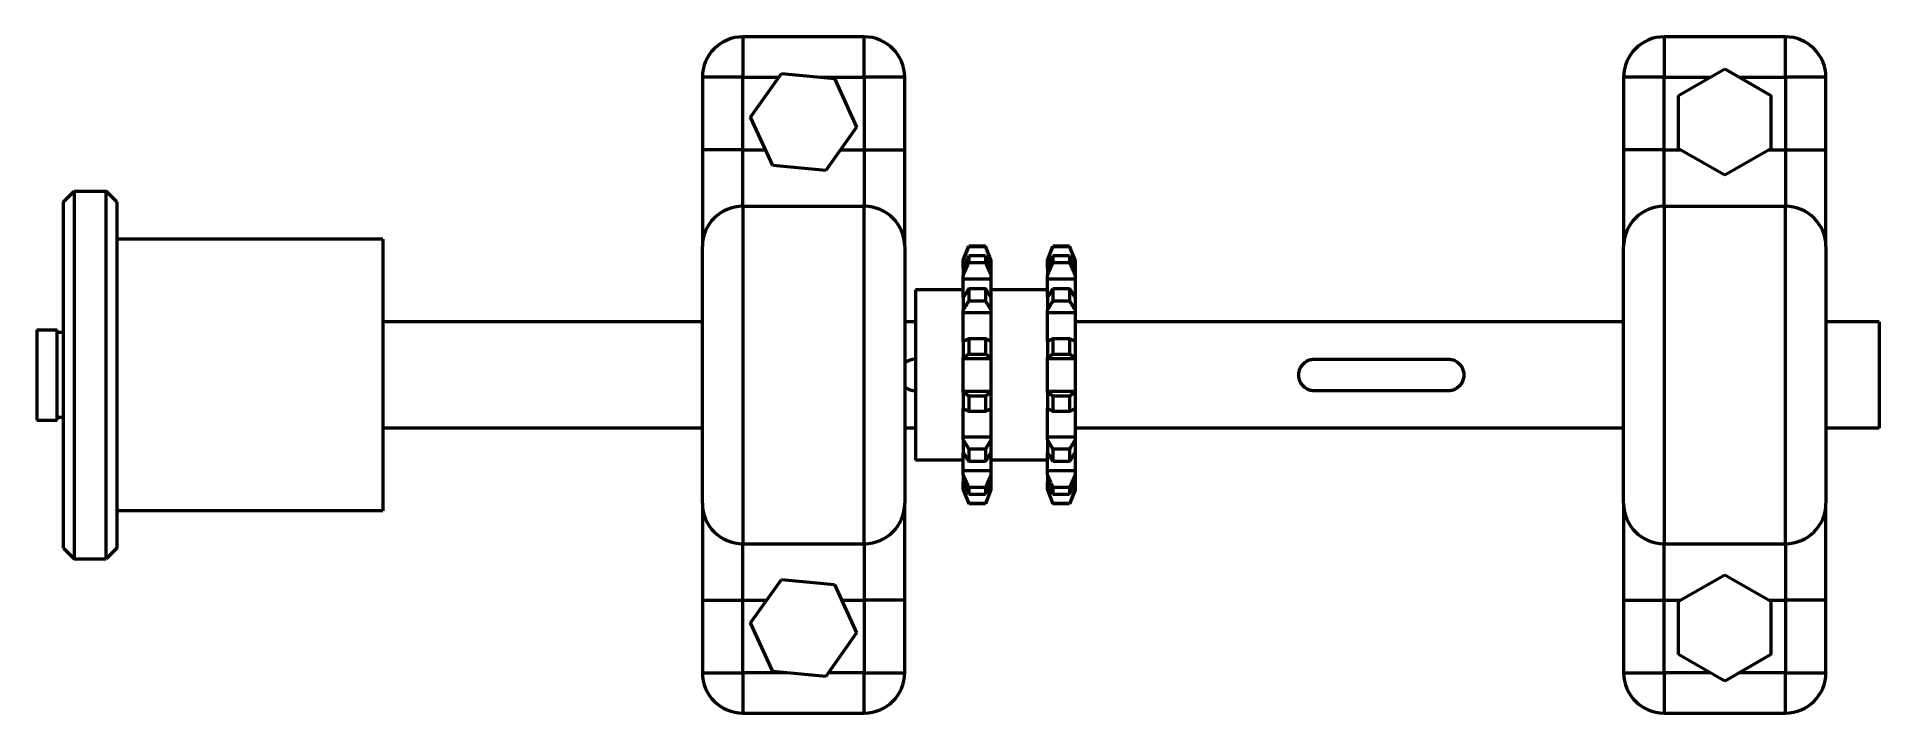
# Model space of a CAD drawing. Header units: millimetres. Extents: x 5184 to 5571, y 7292 to 7858.
# Drawn here: x 5220.4 to 5566.4, y 7731.4 to 7858.4 of the extents above.
import ezdxf

# ---------------------------------------------------------------- set-up
doc = ezdxf.new("R2010")
doc.units = ezdxf.units.MM
doc.layers.add('外形線', color=7, linetype='Continuous', lineweight=50)

msp = doc.modelspace()

# ---------------------------------------------------------------- linework, layer by layer
at = {"layer": '外形線'}
for p, q in [((5375.82, 7858.37), (5353.02, 7858.37)), ((5353.02, 7858.37), (5353.02, 7850.77)), ((5375.82, 7850.77), (5375.82, 7858.37)), ((5548.82, 7858.37), (5526.02, 7858.37)), ((5526.02, 7858.37), (5526.02, 7850.77)), ((5548.82, 7850.77), (5548.82, 7858.37)), ((5345.42, 7850.77), (5345.42, 7837.13)), ((5353.02, 7850.77), (5345.42, 7850.77)), ((5353.02, 7837.13), (5353.02, 7850.77)), ((5353.02, 7850.77), (5359.77, 7850.77)), ((5354.47, 7843.3), (5360.26, 7851.46)), ((5360.26, 7851.46), (5370.21, 7850.52)), ((5367.6, 7850.77), (5375.82, 7850.77)), ((5383.42, 7850.77), (5375.82, 7850.77)), ((5375.82, 7850.77), (5375.82, 7837.13)), ((5383.42, 7837.13), (5383.42, 7850.77)), ((5518.42, 7850.77), (5518.42, 7837.13)), ((5526.02, 7850.77), (5518.42, 7850.77)), ((5526.02, 7837.13), (5526.02, 7850.77)), ((5526.02, 7850.77), (5534.65, 7850.77)), ((5528.76, 7847.37), (5537.42, 7852.37)), ((5537.42, 7852.37), (5546.08, 7847.37)), ((5540.2, 7850.77), (5548.82, 7850.77)), ((5556.42, 7850.77), (5548.82, 7850.77)), ((5548.82, 7850.77), (5548.82, 7837.13)), ((5556.42, 7837.13), (5556.42, 7850.77)), ((5370.21, 7850.52), (5374.38, 7841.43)), ((5528.76, 7837.37), (5528.76, 7847.37)), ((5546.08, 7847.37), (5546.08, 7837.37)), ((5358.64, 7834.21), (5354.47, 7843.3)), ((5374.38, 7841.43), (5368.59, 7833.28)), ((5345.42, 7837.13), (5345.42, 7818.97)), ((5353.02, 7837.13), (5345.42, 7837.13)), ((5353.02, 7837.13), (5357.3, 7837.13)), ((5353.02, 7826.57), (5353.02, 7837.13)), ((5371.33, 7837.13), (5375.82, 7837.13)), ((5375.82, 7837.13), (5375.82, 7826.57)), ((5375.82, 7837.13), (5383.42, 7837.13)), ((5383.42, 7818.97), (5383.42, 7837.13)), ((5518.42, 7837.13), (5518.42, 7818.97)), ((5526.02, 7837.13), (5518.42, 7837.13)), ((5526.02, 7837.13), (5529.17, 7837.13)), ((5526.02, 7826.57), (5526.02, 7837.13)), ((5537.42, 7832.37), (5528.76, 7837.37)), ((5546.08, 7837.37), (5537.42, 7832.37)), ((5545.68, 7837.13), (5548.82, 7837.13)), ((5548.82, 7837.13), (5548.82, 7826.57)), ((5548.82, 7837.13), (5556.42, 7837.13)), ((5556.42, 7818.97), (5556.42, 7837.13)), ((5368.59, 7833.28), (5358.64, 7834.21)), ((5225.42, 7827.37), (5227.42, 7829.37)), ((5225.42, 7778.92), (5225.42, 7827.37)), ((5227.42, 7829.37), (5227.42, 7777.94)), ((5227.42, 7829.37), (5233.42, 7829.37)), ((5233.42, 7777.94), (5233.42, 7829.37)), ((5235.42, 7827.37), (5233.42, 7829.37)), ((5235.42, 7827.37), (5235.42, 7778.92)), ((5353.02, 7826.57), (5375.82, 7826.57)), ((5353.02, 7826.57), (5353.02, 7763.17)), ((5375.82, 7763.17), (5375.82, 7826.57)), ((5526.02, 7826.57), (5548.82, 7826.57)), ((5526.02, 7826.57), (5526.02, 7763.17)), ((5548.82, 7763.17), (5548.82, 7826.57)), ((5285.42, 7820.37), (5235.42, 7820.37)), ((5285.42, 7820.37), (5285.42, 7782.35)), ((5345.42, 7770.77), (5345.42, 7818.97)), ((5383.42, 7818.97), (5383.42, 7770.77)), ((5394.42, 7816.45), (5395.46, 7819.05)), ((5394.42, 7816.45), (5394.42, 7816.39)), ((5394.42, 7815.61), (5394.42, 7816.39)), ((5395.46, 7819.05), (5395.46, 7819)), ((5398.58, 7819.05), (5395.46, 7819.05)), ((5395.46, 7819), (5398.58, 7819)), ((5395.46, 7817.25), (5395.46, 7815.98)), ((5398.58, 7817.25), (5395.46, 7817.25)), ((5398.58, 7819.05), (5398.58, 7819)), ((5399.62, 7816.45), (5398.58, 7819.05)), ((5398.58, 7817.25), (5398.58, 7815.98)), ((5399.62, 7816.45), (5399.62, 7816.39)), ((5399.62, 7816.39), (5399.62, 7815.61)), ((5410.22, 7816.45), (5411.26, 7819.05)), ((5410.22, 7816.45), (5410.22, 7816.39)), ((5410.22, 7815.61), (5410.22, 7816.39)), ((5411.26, 7819.05), (5411.26, 7819)), ((5414.38, 7819.05), (5411.26, 7819.05)), ((5411.26, 7819), (5414.38, 7819)), ((5411.26, 7817.25), (5411.26, 7815.98)), ((5414.38, 7817.25), (5411.26, 7817.25)), ((5414.38, 7819.05), (5414.38, 7819)), ((5415.42, 7816.45), (5414.38, 7819.05)), ((5414.38, 7817.25), (5414.38, 7815.98)), ((5415.42, 7816.45), (5415.42, 7816.39)), ((5415.42, 7816.39), (5415.42, 7815.61)), ((5518.42, 7770.77), (5518.42, 7818.97)), ((5556.42, 7818.97), (5556.42, 7770.77)), ((5394.42, 7814.94), (5394.42, 7815.61)), ((5394.73, 7815.61), (5394.42, 7815.61)), ((5394.42, 7814.94), (5394.42, 7813.58)), ((5394.42, 7812.87), (5394.42, 7813.58)), ((5394.42, 7809.51), (5394.42, 7812.87)), ((5399.62, 7812.87), (5394.42, 7812.87)), ((5395.46, 7815.98), (5398.58, 7815.98)), ((5399.62, 7815.61), (5399.32, 7815.61)), ((5399.62, 7815.61), (5399.62, 7814.94)), ((5399.62, 7814.94), (5399.62, 7813.58)), ((5399.62, 7813.58), (5399.62, 7812.87)), ((5399.62, 7812.87), (5399.62, 7809.51)), ((5410.53, 7815.61), (5410.22, 7815.61)), ((5410.22, 7814.94), (5410.22, 7815.61)), ((5410.22, 7814.94), (5410.22, 7813.58)), ((5410.22, 7812.87), (5410.22, 7813.58)), ((5415.42, 7812.87), (5410.22, 7812.87)), ((5410.22, 7809.51), (5410.22, 7812.87)), ((5411.26, 7815.98), (5414.38, 7815.98)), ((5415.42, 7815.61), (5415.12, 7815.61)), ((5415.42, 7815.61), (5415.42, 7814.94)), ((5415.42, 7814.94), (5415.42, 7813.58)), ((5415.42, 7813.58), (5415.42, 7812.87)), ((5415.42, 7812.87), (5415.42, 7809.51)), ((5385.42, 7810.87), (5385.42, 7778.87)), ((5394.42, 7810.87), (5385.42, 7810.87)), ((5394.42, 7809.51), (5394.42, 7807.07)), ((5395.46, 7811.06), (5395.46, 7808.77)), ((5398.58, 7811.06), (5395.46, 7811.06)), ((5398.58, 7811.06), (5398.58, 7808.77)), ((5410.22, 7810.87), (5399.62, 7810.87)), ((5399.62, 7809.51), (5399.62, 7807.07)), ((5410.22, 7809.51), (5410.22, 7807.07)), ((5411.26, 7811.06), (5411.26, 7808.77)), ((5414.38, 7811.06), (5411.26, 7811.06)), ((5414.38, 7811.06), (5414.38, 7808.77)), ((5415.42, 7809.51), (5415.42, 7807.07)), ((5394.42, 7806.56), (5394.42, 7807.07)), ((5394.42, 7801.18), (5394.42, 7806.56)), ((5399.62, 7806.56), (5394.42, 7806.56)), ((5395.46, 7808.77), (5398.58, 7808.77)), ((5399.62, 7807.07), (5399.62, 7806.56)), ((5399.62, 7806.56), (5399.62, 7801.18)), ((5410.22, 7806.56), (5410.22, 7807.07)), ((5415.42, 7806.56), (5410.22, 7806.56)), ((5410.22, 7801.18), (5410.22, 7806.56)), ((5411.26, 7808.77), (5414.38, 7808.77)), ((5415.42, 7807.07), (5415.42, 7806.56)), ((5415.42, 7806.56), (5415.42, 7801.18)), ((5220.42, 7803.37), (5220.42, 7786.37)), ((5220.42, 7803.37), (5224.22, 7803.37)), ((5224.22, 7786.37), (5224.22, 7803.37)), ((5225.42, 7802.87), (5224.22, 7802.87)), ((5345.42, 7804.87), (5285.42, 7804.87)), ((5385.42, 7804.87), (5383.42, 7804.87)), ((5518.42, 7804.87), (5415.42, 7804.87)), ((5566.42, 7804.87), (5556.42, 7804.87)), ((5566.42, 7804.87), (5566.42, 7784.87)), ((5394.42, 7801.18), (5394.42, 7798.14)), ((5395.46, 7801.66), (5395.46, 7798.81)), ((5398.58, 7801.66), (5395.46, 7801.66)), ((5398.58, 7801.66), (5398.58, 7798.81)), ((5399.62, 7801.18), (5399.62, 7798.14)), ((5410.22, 7801.18), (5410.22, 7798.14)), ((5411.26, 7801.66), (5411.26, 7798.81)), ((5414.38, 7801.66), (5411.26, 7801.66)), ((5414.38, 7801.66), (5414.38, 7798.81)), ((5415.42, 7801.18), (5415.42, 7798.14)), ((5394.42, 7797.93), (5394.42, 7798.14)), ((5394.42, 7791.8), (5394.42, 7797.93)), ((5399.62, 7797.93), (5394.42, 7797.93)), ((5395.46, 7798.81), (5398.58, 7798.81)), ((5399.62, 7798.14), (5399.62, 7797.93)), ((5399.62, 7797.93), (5399.62, 7791.8)), ((5410.22, 7797.93), (5410.22, 7798.14)), ((5415.42, 7797.93), (5410.22, 7797.93)), ((5410.22, 7791.8), (5410.22, 7797.93)), ((5411.26, 7798.81), (5414.38, 7798.81)), ((5415.42, 7798.14), (5415.42, 7797.93)), ((5415.42, 7797.93), (5415.42, 7791.8)), ((5460.42, 7797.87), (5485.42, 7797.87)), ((5394.42, 7791.6), (5394.42, 7791.8)), ((5399.62, 7791.8), (5394.42, 7791.8)), ((5394.42, 7791.6), (5394.42, 7788.56)), ((5394.42, 7783.18), (5394.42, 7788.56)), ((5395.46, 7790.92), (5395.46, 7788.07)), ((5398.58, 7790.92), (5395.46, 7790.92)), ((5398.58, 7790.92), (5398.58, 7788.07)), ((5399.62, 7791.8), (5399.62, 7791.6)), ((5399.62, 7791.6), (5399.62, 7788.56)), ((5399.62, 7788.56), (5399.62, 7783.18)), ((5410.22, 7791.6), (5410.22, 7791.8)), ((5415.42, 7791.8), (5410.22, 7791.8)), ((5410.22, 7791.6), (5410.22, 7788.56)), ((5410.22, 7783.18), (5410.22, 7788.56)), ((5411.26, 7790.92), (5411.26, 7788.07)), ((5414.38, 7790.92), (5411.26, 7790.92)), ((5414.38, 7790.92), (5414.38, 7788.07)), ((5415.42, 7791.8), (5415.42, 7791.6)), ((5415.42, 7791.6), (5415.42, 7788.56)), ((5415.42, 7788.56), (5415.42, 7783.18)), ((5485.42, 7791.87), (5460.42, 7791.87)), ((5220.42, 7786.37), (5224.22, 7786.37)), ((5225.42, 7786.87), (5224.22, 7786.87)), ((5395.46, 7788.07), (5398.58, 7788.07)), ((5411.26, 7788.07), (5414.38, 7788.07)), ((5345.42, 7784.87), (5285.42, 7784.87)), ((5285.42, 7782.35), (5285.42, 7769.37)), ((5385.42, 7784.87), (5383.42, 7784.87)), ((5394.42, 7782.67), (5394.42, 7783.18)), ((5399.62, 7783.18), (5394.42, 7783.18)), ((5394.42, 7782.67), (5394.42, 7780.23)), ((5399.62, 7783.18), (5399.62, 7782.67)), ((5399.62, 7782.67), (5399.62, 7780.23)), ((5410.22, 7782.67), (5410.22, 7783.18)), ((5415.42, 7783.18), (5410.22, 7783.18)), ((5410.22, 7782.67), (5410.22, 7780.23)), ((5518.42, 7784.87), (5415.42, 7784.87)), ((5415.42, 7783.18), (5415.42, 7782.67)), ((5415.42, 7782.67), (5415.42, 7780.23)), ((5566.42, 7784.87), (5556.42, 7784.87)), ((5225.42, 7762.37), (5225.42, 7778.92)), ((5235.42, 7778.92), (5235.42, 7762.37)), ((5394.42, 7778.87), (5385.42, 7778.87)), ((5394.42, 7776.87), (5394.42, 7780.23)), ((5395.46, 7780.96), (5395.46, 7778.68)), ((5398.58, 7780.96), (5395.46, 7780.96)), ((5395.46, 7778.68), (5398.58, 7778.68)), ((5398.58, 7780.96), (5398.58, 7778.68)), ((5399.62, 7780.23), (5399.62, 7776.87)), ((5410.22, 7778.87), (5399.62, 7778.87)), ((5410.22, 7776.87), (5410.22, 7780.23)), ((5411.26, 7780.96), (5411.26, 7778.68)), ((5414.38, 7780.96), (5411.26, 7780.96)), ((5411.26, 7778.68), (5414.38, 7778.68)), ((5414.38, 7780.96), (5414.38, 7778.68)), ((5415.42, 7780.23), (5415.42, 7776.87)), ((5227.42, 7777.94), (5227.42, 7760.37)), ((5233.42, 7760.37), (5233.42, 7777.94)), ((5394.42, 7776.15), (5394.42, 7776.87)), ((5399.62, 7776.87), (5394.42, 7776.87)), ((5394.42, 7776.15), (5394.42, 7774.8)), ((5394.42, 7774.12), (5394.42, 7774.8)), ((5399.62, 7776.87), (5399.62, 7776.15)), ((5399.62, 7776.15), (5399.62, 7774.8)), ((5399.62, 7774.8), (5399.62, 7774.12)), ((5410.22, 7776.15), (5410.22, 7776.87)), ((5415.42, 7776.87), (5410.22, 7776.87)), ((5410.22, 7776.15), (5410.22, 7774.8)), ((5410.22, 7774.12), (5410.22, 7774.8)), ((5415.42, 7776.87), (5415.42, 7776.15)), ((5415.42, 7776.15), (5415.42, 7774.8)), ((5415.42, 7774.8), (5415.42, 7774.12)), ((5394.42, 7773.34), (5394.42, 7774.12)), ((5394.73, 7774.12), (5394.42, 7774.12)), ((5394.42, 7773.34), (5394.42, 7773.29)), ((5394.42, 7773.29), (5395.46, 7770.69)), ((5395.46, 7773.76), (5395.46, 7772.49)), ((5398.58, 7773.76), (5395.46, 7773.76)), ((5395.46, 7772.49), (5398.58, 7772.49)), ((5398.58, 7773.76), (5398.58, 7772.49)), ((5399.62, 7773.29), (5398.58, 7770.69)), ((5399.62, 7774.12), (5399.32, 7774.12)), ((5399.62, 7774.12), (5399.62, 7773.34)), ((5399.62, 7773.34), (5399.62, 7773.29)), ((5410.22, 7773.34), (5410.22, 7774.12)), ((5410.53, 7774.12), (5410.22, 7774.12)), ((5410.22, 7773.34), (5410.22, 7773.29)), ((5410.22, 7773.29), (5411.26, 7770.69)), ((5411.26, 7773.76), (5411.26, 7772.49)), ((5414.38, 7773.76), (5411.26, 7773.76)), ((5411.26, 7772.49), (5414.38, 7772.49)), ((5414.38, 7773.76), (5414.38, 7772.49)), ((5415.42, 7773.29), (5414.38, 7770.69)), ((5415.42, 7774.12), (5415.12, 7774.12)), ((5415.42, 7774.12), (5415.42, 7773.34)), ((5415.42, 7773.34), (5415.42, 7773.29)), ((5285.42, 7769.37), (5235.42, 7769.37)), ((5345.42, 7770.77), (5345.42, 7752.6)), ((5383.42, 7752.6), (5383.42, 7770.77)), ((5395.46, 7770.73), (5395.46, 7770.69)), ((5398.58, 7770.73), (5395.46, 7770.73)), ((5398.58, 7770.69), (5395.46, 7770.69)), ((5398.58, 7770.73), (5398.58, 7770.69)), ((5411.26, 7770.73), (5411.26, 7770.69)), ((5414.38, 7770.73), (5411.26, 7770.73)), ((5414.38, 7770.69), (5411.26, 7770.69)), ((5414.38, 7770.73), (5414.38, 7770.69)), ((5518.42, 7770.77), (5518.42, 7752.6)), ((5556.42, 7752.6), (5556.42, 7770.77)), ((5225.42, 7762.37), (5227.42, 7760.37)), ((5235.42, 7762.37), (5233.42, 7760.37)), ((5353.02, 7763.17), (5375.82, 7763.17)), ((5353.02, 7752.6), (5353.02, 7763.17)), ((5375.82, 7763.17), (5375.82, 7752.6)), ((5526.02, 7763.17), (5548.82, 7763.17)), ((5526.02, 7752.6), (5526.02, 7763.17)), ((5548.82, 7763.17), (5548.82, 7752.6)), ((5227.42, 7760.37), (5233.42, 7760.37)), ((5528.76, 7752.37), (5537.42, 7757.37)), ((5537.42, 7757.37), (5546.08, 7752.37)), ((5354.47, 7748.3), (5360.26, 7756.46)), ((5360.26, 7756.46), (5370.21, 7755.52)), ((5370.21, 7755.52), (5374.38, 7746.43)), ((5345.42, 7752.6), (5345.42, 7738.97)), ((5345.42, 7752.6), (5353.02, 7752.6)), ((5353.02, 7752.6), (5357.52, 7752.6)), ((5353.02, 7738.97), (5353.02, 7752.6)), ((5371.55, 7752.6), (5375.82, 7752.6)), ((5375.82, 7752.6), (5375.82, 7738.97)), ((5383.42, 7752.6), (5375.82, 7752.6)), ((5383.42, 7738.97), (5383.42, 7752.6)), ((5518.42, 7752.6), (5518.42, 7738.97)), ((5518.42, 7752.6), (5526.02, 7752.6)), ((5526.02, 7752.6), (5529.17, 7752.6)), ((5526.02, 7738.97), (5526.02, 7752.6)), ((5528.76, 7742.37), (5528.76, 7752.37)), ((5545.68, 7752.6), (5548.82, 7752.6)), ((5546.08, 7752.37), (5546.08, 7742.37)), ((5548.82, 7752.6), (5548.82, 7738.97)), ((5556.42, 7752.6), (5548.82, 7752.6)), ((5556.42, 7738.97), (5556.42, 7752.6)), ((5358.64, 7739.21), (5354.47, 7748.3)), ((5374.38, 7746.43), (5368.59, 7738.28)), ((5537.42, 7737.37), (5528.76, 7742.37)), ((5546.08, 7742.37), (5537.42, 7737.37)), ((5345.42, 7738.97), (5353.02, 7738.97)), ((5361.25, 7738.97), (5353.02, 7738.97)), ((5353.02, 7738.97), (5353.02, 7731.37)), ((5368.59, 7738.28), (5358.64, 7739.21)), ((5375.82, 7738.97), (5369.08, 7738.97)), ((5375.82, 7731.37), (5375.82, 7738.97)), ((5375.82, 7738.97), (5383.42, 7738.97)), ((5518.42, 7738.97), (5526.02, 7738.97)), ((5534.65, 7738.97), (5526.02, 7738.97)), ((5526.02, 7738.97), (5526.02, 7731.37)), ((5548.82, 7738.97), (5540.2, 7738.97)), ((5548.82, 7731.37), (5548.82, 7738.97)), ((5548.82, 7738.97), (5556.42, 7738.97)), ((5353.02, 7731.37), (5375.82, 7731.37)), ((5526.02, 7731.37), (5548.82, 7731.37))]:
    msp.add_line(p, q, dxfattribs=at).dxf.unprotected_set("ltscale", 0)
for points in [[(5394.42, 7816.39), (5394.47, 7816.49), (5394.51, 7816.6), (5394.55, 7816.7), (5394.59, 7816.81), (5394.63, 7816.91), (5394.67, 7817.02), (5394.72, 7817.12), (5394.76, 7817.23), (5394.8, 7817.34), (5394.84, 7817.44), (5394.89, 7817.55), (5394.93, 7817.66), (5394.97, 7817.77), (5395.02, 7817.88), (5395.06, 7817.99), (5395.1, 7818.1), (5395.15, 7818.21), (5395.19, 7818.32), (5395.24, 7818.43), (5395.28, 7818.55), (5395.33, 7818.66), (5395.37, 7818.77), (5395.42, 7818.89), (5395.46, 7819)], [(5395.46, 7817.25), (5395.42, 7817.15), (5395.37, 7817.05), (5395.33, 7816.94), (5395.28, 7816.84), (5395.24, 7816.74), (5395.19, 7816.65), (5395.15, 7816.55), (5395.1, 7816.45), (5395.06, 7816.35), (5395.02, 7816.25), (5394.97, 7816.16), (5394.93, 7816.06), (5394.89, 7815.96), (5394.84, 7815.87), (5394.8, 7815.77), (5394.76, 7815.68), (5394.72, 7815.58), (5394.67, 7815.49), (5394.63, 7815.4), (5394.59, 7815.3), (5394.55, 7815.21), (5394.51, 7815.12), (5394.47, 7815.03), (5394.42, 7814.94)], [(5398.58, 7819), (5398.63, 7818.89), (5398.68, 7818.77), (5398.72, 7818.66), (5398.77, 7818.55), (5398.81, 7818.43), (5398.86, 7818.32), (5398.9, 7818.21), (5398.94, 7818.1), (5398.99, 7817.99), (5399.03, 7817.88), (5399.08, 7817.77), (5399.12, 7817.66), (5399.16, 7817.55), (5399.21, 7817.44), (5399.25, 7817.34), (5399.29, 7817.23), (5399.33, 7817.12), (5399.38, 7817.02), (5399.42, 7816.91), (5399.46, 7816.81), (5399.5, 7816.7), (5399.54, 7816.6), (5399.58, 7816.49), (5399.62, 7816.39)], [(5399.62, 7814.94), (5399.58, 7815.03), (5399.54, 7815.12), (5399.5, 7815.21), (5399.46, 7815.3), (5399.42, 7815.4), (5399.38, 7815.49), (5399.33, 7815.58), (5399.29, 7815.68), (5399.25, 7815.77), (5399.21, 7815.87), (5399.16, 7815.96), (5399.12, 7816.06), (5399.08, 7816.16), (5399.03, 7816.25), (5398.99, 7816.35), (5398.94, 7816.45), (5398.9, 7816.55), (5398.86, 7816.65), (5398.81, 7816.74), (5398.77, 7816.84), (5398.72, 7816.94), (5398.68, 7817.05), (5398.63, 7817.15), (5398.58, 7817.25)], [(5410.22, 7816.39), (5410.27, 7816.49), (5410.31, 7816.6), (5410.35, 7816.7), (5410.39, 7816.81), (5410.43, 7816.91), (5410.47, 7817.02), (5410.52, 7817.12), (5410.56, 7817.23), (5410.6, 7817.34), (5410.64, 7817.44), (5410.69, 7817.55), (5410.73, 7817.66), (5410.77, 7817.77), (5410.82, 7817.88), (5410.86, 7817.99), (5410.9, 7818.1), (5410.95, 7818.21), (5410.99, 7818.32), (5411.04, 7818.43), (5411.08, 7818.55), (5411.13, 7818.66), (5411.17, 7818.77), (5411.22, 7818.89), (5411.26, 7819)], [(5411.26, 7817.25), (5411.22, 7817.15), (5411.17, 7817.05), (5411.13, 7816.94), (5411.08, 7816.84), (5411.04, 7816.74), (5410.99, 7816.65), (5410.95, 7816.55), (5410.9, 7816.45), (5410.86, 7816.35), (5410.82, 7816.25), (5410.77, 7816.16), (5410.73, 7816.06), (5410.69, 7815.96), (5410.64, 7815.87), (5410.6, 7815.77), (5410.56, 7815.68), (5410.52, 7815.58), (5410.47, 7815.49), (5410.43, 7815.4), (5410.39, 7815.3), (5410.35, 7815.21), (5410.31, 7815.12), (5410.27, 7815.03), (5410.22, 7814.94)], [(5414.38, 7819), (5414.43, 7818.89), (5414.48, 7818.77), (5414.52, 7818.66), (5414.57, 7818.55), (5414.61, 7818.43), (5414.66, 7818.32), (5414.7, 7818.21), (5414.74, 7818.1), (5414.79, 7817.99), (5414.83, 7817.88), (5414.88, 7817.77), (5414.92, 7817.66), (5414.96, 7817.55), (5415.01, 7817.44), (5415.05, 7817.34), (5415.09, 7817.23), (5415.13, 7817.12), (5415.18, 7817.02), (5415.22, 7816.91), (5415.26, 7816.81), (5415.3, 7816.7), (5415.34, 7816.6), (5415.38, 7816.49), (5415.42, 7816.39)], [(5415.42, 7814.94), (5415.38, 7815.03), (5415.34, 7815.12), (5415.3, 7815.21), (5415.26, 7815.3), (5415.22, 7815.4), (5415.18, 7815.49), (5415.13, 7815.58), (5415.09, 7815.68), (5415.05, 7815.77), (5415.01, 7815.87), (5414.96, 7815.96), (5414.92, 7816.06), (5414.88, 7816.16), (5414.83, 7816.25), (5414.79, 7816.35), (5414.74, 7816.45), (5414.7, 7816.55), (5414.66, 7816.65), (5414.61, 7816.74), (5414.57, 7816.84), (5414.52, 7816.94), (5414.48, 7817.05), (5414.43, 7817.15), (5414.38, 7817.25)], [(5394.42, 7813.58), (5394.47, 7813.68), (5394.51, 7813.77), (5394.55, 7813.87), (5394.59, 7813.96), (5394.63, 7814.06), (5394.67, 7814.16), (5394.72, 7814.25), (5394.76, 7814.35), (5394.8, 7814.45), (5394.84, 7814.55), (5394.89, 7814.65), (5394.93, 7814.75), (5394.97, 7814.85), (5395.02, 7814.95), (5395.06, 7815.05), (5395.1, 7815.15), (5395.15, 7815.25), (5395.19, 7815.35), (5395.24, 7815.46), (5395.28, 7815.56), (5395.33, 7815.66), (5395.37, 7815.77), (5395.42, 7815.87), (5395.46, 7815.98)], [(5398.58, 7815.98), (5398.63, 7815.87), (5398.68, 7815.77), (5398.72, 7815.66), (5398.77, 7815.56), (5398.81, 7815.46), (5398.86, 7815.35), (5398.9, 7815.25), (5398.94, 7815.15), (5398.99, 7815.05), (5399.03, 7814.95), (5399.08, 7814.85), (5399.12, 7814.75), (5399.16, 7814.65), (5399.21, 7814.55), (5399.25, 7814.45), (5399.29, 7814.35), (5399.33, 7814.25), (5399.38, 7814.16), (5399.42, 7814.06), (5399.46, 7813.96), (5399.5, 7813.87), (5399.54, 7813.77), (5399.58, 7813.68), (5399.62, 7813.58)], [(5410.22, 7813.58), (5410.27, 7813.68), (5410.31, 7813.77), (5410.35, 7813.87), (5410.39, 7813.96), (5410.43, 7814.06), (5410.47, 7814.16), (5410.52, 7814.25), (5410.56, 7814.35), (5410.6, 7814.45), (5410.64, 7814.55), (5410.69, 7814.65), (5410.73, 7814.75), (5410.77, 7814.85), (5410.82, 7814.95), (5410.86, 7815.05), (5410.9, 7815.15), (5410.95, 7815.25), (5410.99, 7815.35), (5411.04, 7815.46), (5411.08, 7815.56), (5411.13, 7815.66), (5411.17, 7815.77), (5411.22, 7815.87), (5411.26, 7815.98)], [(5414.38, 7815.98), (5414.43, 7815.87), (5414.48, 7815.77), (5414.52, 7815.66), (5414.57, 7815.56), (5414.61, 7815.46), (5414.66, 7815.35), (5414.7, 7815.25), (5414.74, 7815.15), (5414.79, 7815.05), (5414.83, 7814.95), (5414.88, 7814.85), (5414.92, 7814.75), (5414.96, 7814.65), (5415.01, 7814.55), (5415.05, 7814.45), (5415.09, 7814.35), (5415.13, 7814.25), (5415.18, 7814.16), (5415.22, 7814.06), (5415.26, 7813.96), (5415.3, 7813.87), (5415.34, 7813.77), (5415.38, 7813.68), (5415.42, 7813.58)], [(5395.46, 7811.06), (5395.42, 7810.99), (5395.37, 7810.92), (5395.33, 7810.86), (5395.28, 7810.79), (5395.24, 7810.72), (5395.19, 7810.65), (5395.15, 7810.59), (5395.1, 7810.52), (5395.06, 7810.46), (5395.02, 7810.39), (5394.97, 7810.33), (5394.93, 7810.26), (5394.89, 7810.2), (5394.84, 7810.13), (5394.8, 7810.07), (5394.76, 7810.01), (5394.72, 7809.94), (5394.67, 7809.88), (5394.63, 7809.82), (5394.59, 7809.75), (5394.55, 7809.69), (5394.51, 7809.63), (5394.47, 7809.57), (5394.42, 7809.51)], [(5399.62, 7809.51), (5399.58, 7809.57), (5399.54, 7809.63), (5399.5, 7809.69), (5399.46, 7809.75), (5399.42, 7809.82), (5399.38, 7809.88), (5399.33, 7809.94), (5399.29, 7810.01), (5399.25, 7810.07), (5399.21, 7810.13), (5399.16, 7810.2), (5399.12, 7810.26), (5399.08, 7810.33), (5399.03, 7810.39), (5398.99, 7810.46), (5398.94, 7810.52), (5398.9, 7810.59), (5398.86, 7810.65), (5398.81, 7810.72), (5398.77, 7810.79), (5398.72, 7810.86), (5398.68, 7810.92), (5398.63, 7810.99), (5398.58, 7811.06)], [(5411.26, 7811.06), (5411.22, 7810.99), (5411.17, 7810.92), (5411.13, 7810.86), (5411.08, 7810.79), (5411.04, 7810.72), (5410.99, 7810.65), (5410.95, 7810.59), (5410.9, 7810.52), (5410.86, 7810.46), (5410.82, 7810.39), (5410.77, 7810.33), (5410.73, 7810.26), (5410.69, 7810.2), (5410.64, 7810.13), (5410.6, 7810.07), (5410.56, 7810.01), (5410.52, 7809.94), (5410.47, 7809.88), (5410.43, 7809.82), (5410.39, 7809.75), (5410.35, 7809.69), (5410.31, 7809.63), (5410.27, 7809.57), (5410.22, 7809.51)], [(5415.42, 7809.51), (5415.38, 7809.57), (5415.34, 7809.63), (5415.3, 7809.69), (5415.26, 7809.75), (5415.22, 7809.82), (5415.18, 7809.88), (5415.13, 7809.94), (5415.09, 7810.01), (5415.05, 7810.07), (5415.01, 7810.13), (5414.96, 7810.2), (5414.92, 7810.26), (5414.88, 7810.33), (5414.83, 7810.39), (5414.79, 7810.46), (5414.74, 7810.52), (5414.7, 7810.59), (5414.66, 7810.65), (5414.61, 7810.72), (5414.57, 7810.79), (5414.52, 7810.86), (5414.48, 7810.92), (5414.43, 7810.99), (5414.38, 7811.06)], [(5394.42, 7807.07), (5394.47, 7807.14), (5394.51, 7807.2), (5394.55, 7807.27), (5394.59, 7807.34), (5394.63, 7807.41), (5394.67, 7807.48), (5394.72, 7807.55), (5394.76, 7807.62), (5394.8, 7807.68), (5394.84, 7807.76), (5394.89, 7807.83), (5394.93, 7807.9), (5394.97, 7807.97), (5395.02, 7808.04), (5395.06, 7808.11), (5395.1, 7808.18), (5395.15, 7808.26), (5395.19, 7808.33), (5395.24, 7808.4), (5395.28, 7808.48), (5395.33, 7808.55), (5395.37, 7808.62), (5395.42, 7808.7), (5395.46, 7808.77)], [(5398.58, 7808.77), (5398.63, 7808.7), (5398.68, 7808.62), (5398.72, 7808.55), (5398.77, 7808.48), (5398.81, 7808.4), (5398.86, 7808.33), (5398.9, 7808.26), (5398.94, 7808.18), (5398.99, 7808.11), (5399.03, 7808.04), (5399.08, 7807.97), (5399.12, 7807.9), (5399.16, 7807.83), (5399.21, 7807.76), (5399.25, 7807.68), (5399.29, 7807.62), (5399.33, 7807.55), (5399.38, 7807.48), (5399.42, 7807.41), (5399.46, 7807.34), (5399.5, 7807.27), (5399.54, 7807.2), (5399.58, 7807.14), (5399.62, 7807.07)], [(5410.22, 7807.07), (5410.27, 7807.14), (5410.31, 7807.2), (5410.35, 7807.27), (5410.39, 7807.34), (5410.43, 7807.41), (5410.47, 7807.48), (5410.52, 7807.55), (5410.56, 7807.62), (5410.6, 7807.68), (5410.64, 7807.76), (5410.69, 7807.83), (5410.73, 7807.9), (5410.77, 7807.97), (5410.82, 7808.04), (5410.86, 7808.11), (5410.9, 7808.18), (5410.95, 7808.26), (5410.99, 7808.33), (5411.04, 7808.4), (5411.08, 7808.48), (5411.13, 7808.55), (5411.17, 7808.62), (5411.22, 7808.7), (5411.26, 7808.77)], [(5414.38, 7808.77), (5414.43, 7808.7), (5414.48, 7808.62), (5414.52, 7808.55), (5414.57, 7808.48), (5414.61, 7808.4), (5414.66, 7808.33), (5414.7, 7808.26), (5414.74, 7808.18), (5414.79, 7808.11), (5414.83, 7808.04), (5414.88, 7807.97), (5414.92, 7807.9), (5414.96, 7807.83), (5415.01, 7807.76), (5415.05, 7807.68), (5415.09, 7807.62), (5415.13, 7807.55), (5415.18, 7807.48), (5415.22, 7807.41), (5415.26, 7807.34), (5415.3, 7807.27), (5415.34, 7807.2), (5415.38, 7807.14), (5415.42, 7807.07)], [(5395.46, 7801.66), (5395.42, 7801.64), (5395.37, 7801.62), (5395.33, 7801.6), (5395.28, 7801.58), (5395.24, 7801.56), (5395.19, 7801.54), (5395.15, 7801.52), (5395.1, 7801.5), (5395.06, 7801.48), (5395.02, 7801.46), (5394.97, 7801.43), (5394.93, 7801.41), (5394.89, 7801.39), (5394.84, 7801.37), (5394.8, 7801.35), (5394.76, 7801.33), (5394.72, 7801.31), (5394.67, 7801.29), (5394.63, 7801.28), (5394.59, 7801.26), (5394.55, 7801.24), (5394.51, 7801.22), (5394.47, 7801.2), (5394.42, 7801.18)], [(5399.62, 7801.18), (5399.58, 7801.2), (5399.54, 7801.22), (5399.5, 7801.24), (5399.46, 7801.26), (5399.42, 7801.28), (5399.38, 7801.29), (5399.33, 7801.31), (5399.29, 7801.33), (5399.25, 7801.35), (5399.21, 7801.37), (5399.16, 7801.39), (5399.12, 7801.41), (5399.08, 7801.43), (5399.03, 7801.46), (5398.99, 7801.48), (5398.94, 7801.5), (5398.9, 7801.52), (5398.86, 7801.54), (5398.81, 7801.56), (5398.77, 7801.58), (5398.72, 7801.6), (5398.68, 7801.62), (5398.63, 7801.64), (5398.58, 7801.66)], [(5411.26, 7801.66), (5411.22, 7801.64), (5411.17, 7801.62), (5411.13, 7801.6), (5411.08, 7801.58), (5411.04, 7801.56), (5410.99, 7801.54), (5410.95, 7801.52), (5410.9, 7801.5), (5410.86, 7801.48), (5410.82, 7801.46), (5410.77, 7801.43), (5410.73, 7801.41), (5410.69, 7801.39), (5410.64, 7801.37), (5410.6, 7801.35), (5410.56, 7801.33), (5410.52, 7801.31), (5410.47, 7801.29), (5410.43, 7801.28), (5410.39, 7801.26), (5410.35, 7801.24), (5410.31, 7801.22), (5410.27, 7801.2), (5410.22, 7801.18)], [(5415.42, 7801.18), (5415.38, 7801.2), (5415.34, 7801.22), (5415.3, 7801.24), (5415.26, 7801.26), (5415.22, 7801.28), (5415.18, 7801.29), (5415.13, 7801.31), (5415.09, 7801.33), (5415.05, 7801.35), (5415.01, 7801.37), (5414.96, 7801.39), (5414.92, 7801.41), (5414.88, 7801.43), (5414.83, 7801.46), (5414.79, 7801.48), (5414.74, 7801.5), (5414.7, 7801.52), (5414.66, 7801.54), (5414.61, 7801.56), (5414.57, 7801.58), (5414.52, 7801.6), (5414.48, 7801.62), (5414.43, 7801.64), (5414.38, 7801.66)], [(5383.42, 7797.1), (5383.49, 7797.16), (5383.56, 7797.22), (5383.63, 7797.27), (5383.71, 7797.33), (5383.78, 7797.38), (5383.86, 7797.43), (5383.94, 7797.47), (5384.02, 7797.52), (5384.1, 7797.56), (5384.18, 7797.6), (5384.27, 7797.64), (5384.35, 7797.67), (5384.44, 7797.7), (5384.53, 7797.73), (5384.62, 7797.76), (5384.71, 7797.78), (5384.8, 7797.8), (5384.89, 7797.82), (5384.98, 7797.83), (5385.07, 7797.85), (5385.16, 7797.86), (5385.25, 7797.86), (5385.34, 7797.87), (5385.42, 7797.87)], [(5394.42, 7798.14), (5394.47, 7798.16), (5394.51, 7798.19), (5394.55, 7798.22), (5394.59, 7798.24), (5394.63, 7798.27), (5394.67, 7798.3), (5394.72, 7798.33), (5394.76, 7798.35), (5394.8, 7798.38), (5394.84, 7798.41), (5394.89, 7798.44), (5394.93, 7798.47), (5394.97, 7798.49), (5395.02, 7798.52), (5395.06, 7798.55), (5395.1, 7798.58), (5395.15, 7798.61), (5395.19, 7798.64), (5395.24, 7798.67), (5395.28, 7798.69), (5395.33, 7798.72), (5395.37, 7798.75), (5395.42, 7798.78), (5395.46, 7798.81)], [(5398.58, 7798.81), (5398.63, 7798.78), (5398.68, 7798.75), (5398.72, 7798.72), (5398.77, 7798.69), (5398.81, 7798.67), (5398.86, 7798.64), (5398.9, 7798.61), (5398.94, 7798.58), (5398.99, 7798.55), (5399.03, 7798.52), (5399.08, 7798.49), (5399.12, 7798.47), (5399.16, 7798.44), (5399.21, 7798.41), (5399.25, 7798.38), (5399.29, 7798.35), (5399.33, 7798.33), (5399.38, 7798.3), (5399.42, 7798.27), (5399.46, 7798.24), (5399.5, 7798.22), (5399.54, 7798.19), (5399.58, 7798.16), (5399.62, 7798.14)], [(5410.22, 7798.14), (5410.27, 7798.16), (5410.31, 7798.19), (5410.35, 7798.22), (5410.39, 7798.24), (5410.43, 7798.27), (5410.47, 7798.3), (5410.52, 7798.33), (5410.56, 7798.35), (5410.6, 7798.38), (5410.64, 7798.41), (5410.69, 7798.44), (5410.73, 7798.47), (5410.77, 7798.49), (5410.82, 7798.52), (5410.86, 7798.55), (5410.9, 7798.58), (5410.95, 7798.61), (5410.99, 7798.64), (5411.04, 7798.67), (5411.08, 7798.69), (5411.13, 7798.72), (5411.17, 7798.75), (5411.22, 7798.78), (5411.26, 7798.81)], [(5414.38, 7798.81), (5414.43, 7798.78), (5414.48, 7798.75), (5414.52, 7798.72), (5414.57, 7798.69), (5414.61, 7798.67), (5414.66, 7798.64), (5414.7, 7798.61), (5414.74, 7798.58), (5414.79, 7798.55), (5414.83, 7798.52), (5414.88, 7798.49), (5414.92, 7798.47), (5414.96, 7798.44), (5415.01, 7798.41), (5415.05, 7798.38), (5415.09, 7798.35), (5415.13, 7798.33), (5415.18, 7798.3), (5415.22, 7798.27), (5415.26, 7798.24), (5415.3, 7798.22), (5415.34, 7798.19), (5415.38, 7798.16), (5415.42, 7798.14)], [(5457.42, 7794.87), (5457.43, 7795.06), (5457.45, 7795.25), (5457.48, 7795.45), (5457.53, 7795.64), (5457.58, 7795.83), (5457.65, 7796.02), (5457.74, 7796.2), (5457.83, 7796.38), (5457.94, 7796.54), (5458.05, 7796.7), (5458.17, 7796.85), (5458.3, 7796.99), (5458.44, 7797.12), (5458.59, 7797.24), (5458.75, 7797.36), (5458.92, 7797.46), (5459.09, 7797.56), (5459.27, 7797.64), (5459.46, 7797.71), (5459.65, 7797.77), (5459.84, 7797.81), (5460.04, 7797.84), (5460.23, 7797.86), (5460.42, 7797.87)], [(5485.42, 7797.87), (5485.62, 7797.86), (5485.81, 7797.84), (5486, 7797.81), (5486.2, 7797.77), (5486.39, 7797.71), (5486.58, 7797.64), (5486.76, 7797.56), (5486.93, 7797.46), (5487.1, 7797.36), (5487.26, 7797.24), (5487.41, 7797.12), (5487.55, 7796.99), (5487.67, 7796.85), (5487.8, 7796.7), (5487.91, 7796.54), (5488.02, 7796.38), (5488.11, 7796.2), (5488.19, 7796.02), (5488.26, 7795.83), (5488.32, 7795.64), (5488.37, 7795.45), (5488.4, 7795.25), (5488.42, 7795.06), (5488.42, 7794.87)], [(5385.42, 7791.87), (5385.34, 7791.87), (5385.25, 7791.87), (5385.16, 7791.88), (5385.07, 7791.89), (5384.98, 7791.9), (5384.89, 7791.92), (5384.8, 7791.93), (5384.71, 7791.96), (5384.62, 7791.98), (5384.53, 7792), (5384.44, 7792.03), (5384.35, 7792.07), (5384.27, 7792.1), (5384.18, 7792.14), (5384.1, 7792.18), (5384.02, 7792.22), (5383.94, 7792.26), (5383.86, 7792.31), (5383.78, 7792.36), (5383.71, 7792.41), (5383.63, 7792.46), (5383.56, 7792.52), (5383.49, 7792.57), (5383.42, 7792.63)], [(5460.42, 7791.87), (5460.23, 7791.87), (5460.04, 7791.89), (5459.84, 7791.93), (5459.65, 7791.97), (5459.46, 7792.03), (5459.27, 7792.1), (5459.09, 7792.18), (5458.92, 7792.28), (5458.75, 7792.38), (5458.59, 7792.49), (5458.44, 7792.62), (5458.3, 7792.75), (5458.17, 7792.88), (5458.05, 7793.03), (5457.94, 7793.19), (5457.83, 7793.36), (5457.74, 7793.53), (5457.65, 7793.72), (5457.58, 7793.9), (5457.53, 7794.09), (5457.48, 7794.29), (5457.45, 7794.48), (5457.43, 7794.68), (5457.42, 7794.87)], [(5488.42, 7794.87), (5488.42, 7794.68), (5488.4, 7794.48), (5488.37, 7794.29), (5488.32, 7794.09), (5488.26, 7793.9), (5488.19, 7793.72), (5488.11, 7793.53), (5488.02, 7793.36), (5487.91, 7793.19), (5487.8, 7793.03), (5487.67, 7792.88), (5487.55, 7792.75), (5487.41, 7792.62), (5487.26, 7792.49), (5487.1, 7792.38), (5486.93, 7792.28), (5486.76, 7792.18), (5486.58, 7792.1), (5486.39, 7792.03), (5486.2, 7791.97), (5486, 7791.93), (5485.81, 7791.89), (5485.62, 7791.87), (5485.42, 7791.87)], [(5395.46, 7790.92), (5395.42, 7790.95), (5395.37, 7790.98), (5395.33, 7791.01), (5395.28, 7791.04), (5395.24, 7791.07), (5395.19, 7791.1), (5395.15, 7791.13), (5395.1, 7791.16), (5395.06, 7791.19), (5395.02, 7791.21), (5394.97, 7791.24), (5394.93, 7791.27), (5394.89, 7791.3), (5394.84, 7791.33), (5394.8, 7791.35), (5394.76, 7791.38), (5394.72, 7791.41), (5394.67, 7791.44), (5394.63, 7791.46), (5394.59, 7791.49), (5394.55, 7791.52), (5394.51, 7791.55), (5394.47, 7791.57), (5394.42, 7791.6)], [(5394.42, 7788.56), (5394.47, 7788.54), (5394.51, 7788.52), (5394.55, 7788.5), (5394.59, 7788.48), (5394.63, 7788.46), (5394.67, 7788.44), (5394.72, 7788.42), (5394.76, 7788.4), (5394.8, 7788.38), (5394.84, 7788.36), (5394.89, 7788.34), (5394.93, 7788.32), (5394.97, 7788.3), (5395.02, 7788.28), (5395.06, 7788.26), (5395.1, 7788.24), (5395.15, 7788.22), (5395.19, 7788.2), (5395.24, 7788.18), (5395.28, 7788.16), (5395.33, 7788.14), (5395.37, 7788.11), (5395.42, 7788.09), (5395.46, 7788.07)], [(5399.62, 7791.6), (5399.58, 7791.57), (5399.54, 7791.55), (5399.5, 7791.52), (5399.46, 7791.49), (5399.42, 7791.46), (5399.38, 7791.44), (5399.33, 7791.41), (5399.29, 7791.38), (5399.25, 7791.35), (5399.21, 7791.33), (5399.16, 7791.3), (5399.12, 7791.27), (5399.08, 7791.24), (5399.03, 7791.21), (5398.99, 7791.19), (5398.94, 7791.16), (5398.9, 7791.13), (5398.86, 7791.1), (5398.81, 7791.07), (5398.77, 7791.04), (5398.72, 7791.01), (5398.68, 7790.98), (5398.63, 7790.95), (5398.58, 7790.92)], [(5398.58, 7788.07), (5398.63, 7788.09), (5398.68, 7788.11), (5398.72, 7788.14), (5398.77, 7788.16), (5398.81, 7788.18), (5398.86, 7788.2), (5398.9, 7788.22), (5398.94, 7788.24), (5398.99, 7788.26), (5399.03, 7788.28), (5399.08, 7788.3), (5399.12, 7788.32), (5399.16, 7788.34), (5399.21, 7788.36), (5399.25, 7788.38), (5399.29, 7788.4), (5399.33, 7788.42), (5399.38, 7788.44), (5399.42, 7788.46), (5399.46, 7788.48), (5399.5, 7788.5), (5399.54, 7788.52), (5399.58, 7788.54), (5399.62, 7788.56)], [(5411.26, 7790.92), (5411.22, 7790.95), (5411.17, 7790.98), (5411.13, 7791.01), (5411.08, 7791.04), (5411.04, 7791.07), (5410.99, 7791.1), (5410.95, 7791.13), (5410.9, 7791.16), (5410.86, 7791.19), (5410.82, 7791.21), (5410.77, 7791.24), (5410.73, 7791.27), (5410.69, 7791.3), (5410.64, 7791.33), (5410.6, 7791.35), (5410.56, 7791.38), (5410.52, 7791.41), (5410.47, 7791.44), (5410.43, 7791.46), (5410.39, 7791.49), (5410.35, 7791.52), (5410.31, 7791.55), (5410.27, 7791.57), (5410.22, 7791.6)], [(5410.22, 7788.56), (5410.27, 7788.54), (5410.31, 7788.52), (5410.35, 7788.5), (5410.39, 7788.48), (5410.43, 7788.46), (5410.47, 7788.44), (5410.52, 7788.42), (5410.56, 7788.4), (5410.6, 7788.38), (5410.64, 7788.36), (5410.69, 7788.34), (5410.73, 7788.32), (5410.77, 7788.3), (5410.82, 7788.28), (5410.86, 7788.26), (5410.9, 7788.24), (5410.95, 7788.22), (5410.99, 7788.2), (5411.04, 7788.18), (5411.08, 7788.16), (5411.13, 7788.14), (5411.17, 7788.11), (5411.22, 7788.09), (5411.26, 7788.07)], [(5415.42, 7791.6), (5415.38, 7791.57), (5415.34, 7791.55), (5415.3, 7791.52), (5415.26, 7791.49), (5415.22, 7791.46), (5415.18, 7791.44), (5415.13, 7791.41), (5415.09, 7791.38), (5415.05, 7791.35), (5415.01, 7791.33), (5414.96, 7791.3), (5414.92, 7791.27), (5414.88, 7791.24), (5414.83, 7791.21), (5414.79, 7791.19), (5414.74, 7791.16), (5414.7, 7791.13), (5414.66, 7791.1), (5414.61, 7791.07), (5414.57, 7791.04), (5414.52, 7791.01), (5414.48, 7790.98), (5414.43, 7790.95), (5414.38, 7790.92)], [(5414.38, 7788.07), (5414.43, 7788.09), (5414.48, 7788.11), (5414.52, 7788.14), (5414.57, 7788.16), (5414.61, 7788.18), (5414.66, 7788.2), (5414.7, 7788.22), (5414.74, 7788.24), (5414.79, 7788.26), (5414.83, 7788.28), (5414.88, 7788.3), (5414.92, 7788.32), (5414.96, 7788.34), (5415.01, 7788.36), (5415.05, 7788.38), (5415.09, 7788.4), (5415.13, 7788.42), (5415.18, 7788.44), (5415.22, 7788.46), (5415.26, 7788.48), (5415.3, 7788.5), (5415.34, 7788.52), (5415.38, 7788.54), (5415.42, 7788.56)], [(5395.46, 7780.96), (5395.42, 7781.04), (5395.37, 7781.11), (5395.33, 7781.19), (5395.28, 7781.26), (5395.24, 7781.33), (5395.19, 7781.41), (5395.15, 7781.48), (5395.1, 7781.55), (5395.06, 7781.63), (5395.02, 7781.7), (5394.97, 7781.77), (5394.93, 7781.84), (5394.89, 7781.91), (5394.84, 7781.98), (5394.8, 7782.05), (5394.76, 7782.12), (5394.72, 7782.19), (5394.67, 7782.26), (5394.63, 7782.33), (5394.59, 7782.4), (5394.55, 7782.47), (5394.51, 7782.53), (5394.47, 7782.6), (5394.42, 7782.67)], [(5399.62, 7782.67), (5399.58, 7782.6), (5399.54, 7782.53), (5399.5, 7782.47), (5399.46, 7782.4), (5399.42, 7782.33), (5399.38, 7782.26), (5399.33, 7782.19), (5399.29, 7782.12), (5399.25, 7782.05), (5399.21, 7781.98), (5399.16, 7781.91), (5399.12, 7781.84), (5399.08, 7781.77), (5399.03, 7781.7), (5398.99, 7781.63), (5398.94, 7781.55), (5398.9, 7781.48), (5398.86, 7781.41), (5398.81, 7781.33), (5398.77, 7781.26), (5398.72, 7781.19), (5398.68, 7781.11), (5398.63, 7781.04), (5398.58, 7780.96)], [(5411.26, 7780.96), (5411.22, 7781.04), (5411.17, 7781.11), (5411.13, 7781.19), (5411.08, 7781.26), (5411.04, 7781.33), (5410.99, 7781.41), (5410.95, 7781.48), (5410.9, 7781.55), (5410.86, 7781.63), (5410.82, 7781.7), (5410.77, 7781.77), (5410.73, 7781.84), (5410.69, 7781.91), (5410.64, 7781.98), (5410.6, 7782.05), (5410.56, 7782.12), (5410.52, 7782.19), (5410.47, 7782.26), (5410.43, 7782.33), (5410.39, 7782.4), (5410.35, 7782.47), (5410.31, 7782.53), (5410.27, 7782.6), (5410.22, 7782.67)], [(5415.42, 7782.67), (5415.38, 7782.6), (5415.34, 7782.53), (5415.3, 7782.47), (5415.26, 7782.4), (5415.22, 7782.33), (5415.18, 7782.26), (5415.13, 7782.19), (5415.09, 7782.12), (5415.05, 7782.05), (5415.01, 7781.98), (5414.96, 7781.91), (5414.92, 7781.84), (5414.88, 7781.77), (5414.83, 7781.7), (5414.79, 7781.63), (5414.74, 7781.55), (5414.7, 7781.48), (5414.66, 7781.41), (5414.61, 7781.33), (5414.57, 7781.26), (5414.52, 7781.19), (5414.48, 7781.11), (5414.43, 7781.04), (5414.38, 7780.96)], [(5394.42, 7780.23), (5394.47, 7780.17), (5394.51, 7780.11), (5394.55, 7780.04), (5394.59, 7779.98), (5394.63, 7779.92), (5394.67, 7779.86), (5394.72, 7779.79), (5394.76, 7779.73), (5394.8, 7779.67), (5394.84, 7779.6), (5394.89, 7779.54), (5394.93, 7779.47), (5394.97, 7779.41), (5395.02, 7779.34), (5395.06, 7779.28), (5395.1, 7779.21), (5395.15, 7779.15), (5395.19, 7779.08), (5395.24, 7779.01), (5395.28, 7778.95), (5395.33, 7778.88), (5395.37, 7778.81), (5395.42, 7778.74), (5395.46, 7778.68)], [(5398.58, 7778.68), (5398.63, 7778.74), (5398.68, 7778.81), (5398.72, 7778.88), (5398.77, 7778.95), (5398.81, 7779.01), (5398.86, 7779.08), (5398.9, 7779.15), (5398.94, 7779.21), (5398.99, 7779.28), (5399.03, 7779.34), (5399.08, 7779.41), (5399.12, 7779.47), (5399.16, 7779.54), (5399.21, 7779.6), (5399.25, 7779.67), (5399.29, 7779.73), (5399.33, 7779.79), (5399.38, 7779.86), (5399.42, 7779.92), (5399.46, 7779.98), (5399.5, 7780.04), (5399.54, 7780.11), (5399.58, 7780.17), (5399.62, 7780.23)], [(5410.22, 7780.23), (5410.27, 7780.17), (5410.31, 7780.11), (5410.35, 7780.04), (5410.39, 7779.98), (5410.43, 7779.92), (5410.47, 7779.86), (5410.52, 7779.79), (5410.56, 7779.73), (5410.6, 7779.67), (5410.64, 7779.6), (5410.69, 7779.54), (5410.73, 7779.47), (5410.77, 7779.41), (5410.82, 7779.34), (5410.86, 7779.28), (5410.9, 7779.21), (5410.95, 7779.15), (5410.99, 7779.08), (5411.04, 7779.01), (5411.08, 7778.95), (5411.13, 7778.88), (5411.17, 7778.81), (5411.22, 7778.74), (5411.26, 7778.68)], [(5414.38, 7778.68), (5414.43, 7778.74), (5414.48, 7778.81), (5414.52, 7778.88), (5414.57, 7778.95), (5414.61, 7779.01), (5414.66, 7779.08), (5414.7, 7779.15), (5414.74, 7779.21), (5414.79, 7779.28), (5414.83, 7779.34), (5414.88, 7779.41), (5414.92, 7779.47), (5414.96, 7779.54), (5415.01, 7779.6), (5415.05, 7779.67), (5415.09, 7779.73), (5415.13, 7779.79), (5415.18, 7779.86), (5415.22, 7779.92), (5415.26, 7779.98), (5415.3, 7780.04), (5415.34, 7780.11), (5415.38, 7780.17), (5415.42, 7780.23)], [(5395.46, 7773.76), (5395.42, 7773.86), (5395.37, 7773.97), (5395.33, 7774.07), (5395.28, 7774.18), (5395.24, 7774.28), (5395.19, 7774.38), (5395.15, 7774.48), (5395.1, 7774.59), (5395.06, 7774.69), (5395.02, 7774.79), (5394.97, 7774.89), (5394.93, 7774.99), (5394.89, 7775.09), (5394.84, 7775.19), (5394.8, 7775.29), (5394.76, 7775.38), (5394.72, 7775.48), (5394.67, 7775.58), (5394.63, 7775.68), (5394.59, 7775.77), (5394.55, 7775.87), (5394.51, 7775.96), (5394.47, 7776.06), (5394.42, 7776.15)], [(5394.42, 7774.8), (5394.47, 7774.71), (5394.51, 7774.62), (5394.55, 7774.52), (5394.59, 7774.43), (5394.63, 7774.34), (5394.67, 7774.25), (5394.72, 7774.15), (5394.76, 7774.06), (5394.8, 7773.96), (5394.84, 7773.87), (5394.89, 7773.77), (5394.93, 7773.68), (5394.97, 7773.58), (5395.02, 7773.48), (5395.06, 7773.39), (5395.1, 7773.29), (5395.15, 7773.19), (5395.19, 7773.09), (5395.24, 7772.99), (5395.28, 7772.89), (5395.33, 7772.79), (5395.37, 7772.69), (5395.42, 7772.59), (5395.46, 7772.49)], [(5399.62, 7776.15), (5399.58, 7776.06), (5399.54, 7775.96), (5399.5, 7775.87), (5399.46, 7775.77), (5399.42, 7775.68), (5399.38, 7775.58), (5399.33, 7775.48), (5399.29, 7775.38), (5399.25, 7775.29), (5399.21, 7775.19), (5399.16, 7775.09), (5399.12, 7774.99), (5399.08, 7774.89), (5399.03, 7774.79), (5398.99, 7774.69), (5398.94, 7774.59), (5398.9, 7774.48), (5398.86, 7774.38), (5398.81, 7774.28), (5398.77, 7774.18), (5398.72, 7774.07), (5398.68, 7773.97), (5398.63, 7773.86), (5398.58, 7773.76)], [(5398.58, 7772.49), (5398.63, 7772.59), (5398.68, 7772.69), (5398.72, 7772.79), (5398.77, 7772.89), (5398.81, 7772.99), (5398.86, 7773.09), (5398.9, 7773.19), (5398.94, 7773.29), (5398.99, 7773.39), (5399.03, 7773.48), (5399.08, 7773.58), (5399.12, 7773.68), (5399.16, 7773.77), (5399.21, 7773.87), (5399.25, 7773.96), (5399.29, 7774.06), (5399.33, 7774.15), (5399.38, 7774.25), (5399.42, 7774.34), (5399.46, 7774.43), (5399.5, 7774.52), (5399.54, 7774.62), (5399.58, 7774.71), (5399.62, 7774.8)], [(5411.26, 7773.76), (5411.22, 7773.86), (5411.17, 7773.97), (5411.13, 7774.07), (5411.08, 7774.18), (5411.04, 7774.28), (5410.99, 7774.38), (5410.95, 7774.48), (5410.9, 7774.59), (5410.86, 7774.69), (5410.82, 7774.79), (5410.77, 7774.89), (5410.73, 7774.99), (5410.69, 7775.09), (5410.64, 7775.19), (5410.6, 7775.29), (5410.56, 7775.38), (5410.52, 7775.48), (5410.47, 7775.58), (5410.43, 7775.68), (5410.39, 7775.77), (5410.35, 7775.87), (5410.31, 7775.96), (5410.27, 7776.06), (5410.22, 7776.15)], [(5410.22, 7774.8), (5410.27, 7774.71), (5410.31, 7774.62), (5410.35, 7774.52), (5410.39, 7774.43), (5410.43, 7774.34), (5410.47, 7774.25), (5410.52, 7774.15), (5410.56, 7774.06), (5410.6, 7773.96), (5410.64, 7773.87), (5410.69, 7773.77), (5410.73, 7773.68), (5410.77, 7773.58), (5410.82, 7773.48), (5410.86, 7773.39), (5410.9, 7773.29), (5410.95, 7773.19), (5410.99, 7773.09), (5411.04, 7772.99), (5411.08, 7772.89), (5411.13, 7772.79), (5411.17, 7772.69), (5411.22, 7772.59), (5411.26, 7772.49)], [(5415.42, 7776.15), (5415.38, 7776.06), (5415.34, 7775.96), (5415.3, 7775.87), (5415.26, 7775.77), (5415.22, 7775.68), (5415.18, 7775.58), (5415.13, 7775.48), (5415.09, 7775.38), (5415.05, 7775.29), (5415.01, 7775.19), (5414.96, 7775.09), (5414.92, 7774.99), (5414.88, 7774.89), (5414.83, 7774.79), (5414.79, 7774.69), (5414.74, 7774.59), (5414.7, 7774.48), (5414.66, 7774.38), (5414.61, 7774.28), (5414.57, 7774.18), (5414.52, 7774.07), (5414.48, 7773.97), (5414.43, 7773.86), (5414.38, 7773.76)], [(5414.38, 7772.49), (5414.43, 7772.59), (5414.48, 7772.69), (5414.52, 7772.79), (5414.57, 7772.89), (5414.61, 7772.99), (5414.66, 7773.09), (5414.7, 7773.19), (5414.74, 7773.29), (5414.79, 7773.39), (5414.83, 7773.48), (5414.88, 7773.58), (5414.92, 7773.68), (5414.96, 7773.77), (5415.01, 7773.87), (5415.05, 7773.96), (5415.09, 7774.06), (5415.13, 7774.15), (5415.18, 7774.25), (5415.22, 7774.34), (5415.26, 7774.43), (5415.3, 7774.52), (5415.34, 7774.62), (5415.38, 7774.71), (5415.42, 7774.8)], [(5395.46, 7770.73), (5395.42, 7770.85), (5395.37, 7770.96), (5395.33, 7771.08), (5395.28, 7771.19), (5395.24, 7771.3), (5395.19, 7771.41), (5395.15, 7771.53), (5395.1, 7771.64), (5395.06, 7771.75), (5395.02, 7771.86), (5394.97, 7771.97), (5394.93, 7772.08), (5394.89, 7772.18), (5394.84, 7772.29), (5394.8, 7772.4), (5394.76, 7772.51), (5394.72, 7772.61), (5394.67, 7772.72), (5394.63, 7772.82), (5394.59, 7772.93), (5394.55, 7773.03), (5394.51, 7773.14), (5394.47, 7773.24), (5394.42, 7773.34)], [(5399.62, 7773.34), (5399.58, 7773.24), (5399.54, 7773.14), (5399.5, 7773.03), (5399.46, 7772.93), (5399.42, 7772.82), (5399.38, 7772.72), (5399.33, 7772.61), (5399.29, 7772.51), (5399.25, 7772.4), (5399.21, 7772.29), (5399.16, 7772.18), (5399.12, 7772.08), (5399.08, 7771.97), (5399.03, 7771.86), (5398.99, 7771.75), (5398.94, 7771.64), (5398.9, 7771.53), (5398.86, 7771.41), (5398.81, 7771.3), (5398.77, 7771.19), (5398.72, 7771.08), (5398.68, 7770.96), (5398.63, 7770.85), (5398.58, 7770.73)], [(5411.26, 7770.73), (5411.22, 7770.85), (5411.17, 7770.96), (5411.13, 7771.08), (5411.08, 7771.19), (5411.04, 7771.3), (5410.99, 7771.41), (5410.95, 7771.53), (5410.9, 7771.64), (5410.86, 7771.75), (5410.82, 7771.86), (5410.77, 7771.97), (5410.73, 7772.08), (5410.69, 7772.18), (5410.64, 7772.29), (5410.6, 7772.4), (5410.56, 7772.51), (5410.52, 7772.61), (5410.47, 7772.72), (5410.43, 7772.82), (5410.39, 7772.93), (5410.35, 7773.03), (5410.31, 7773.14), (5410.27, 7773.24), (5410.22, 7773.34)], [(5415.42, 7773.34), (5415.38, 7773.24), (5415.34, 7773.14), (5415.3, 7773.03), (5415.26, 7772.93), (5415.22, 7772.82), (5415.18, 7772.72), (5415.13, 7772.61), (5415.09, 7772.51), (5415.05, 7772.4), (5415.01, 7772.29), (5414.96, 7772.18), (5414.92, 7772.08), (5414.88, 7771.97), (5414.83, 7771.86), (5414.79, 7771.75), (5414.74, 7771.64), (5414.7, 7771.53), (5414.66, 7771.41), (5414.61, 7771.3), (5414.57, 7771.19), (5414.52, 7771.08), (5414.48, 7770.96), (5414.43, 7770.85), (5414.38, 7770.73)]]:
    msp.add_lwpolyline(points, dxfattribs=at).dxf.unprotected_set("ltscale", 0)
for centre, start, end in [((5353.02, 7850.77), 90, 180), ((5375.82, 7850.77), 0, 90), ((5526.02, 7850.77), 90, 180), ((5548.82, 7850.77), 0, 90), ((5353.02, 7818.97), 90, 180), ((5375.82, 7818.97), 0, 90), ((5526.02, 7818.97), 90, 180), ((5548.82, 7818.97), 0, 90), ((5353.02, 7770.77), 180, 270), ((5375.82, 7770.77), 270, 0), ((5526.02, 7770.77), 180, 270), ((5548.82, 7770.77), 270, 0), ((5353.02, 7738.97), 180, 270), ((5375.82, 7738.97), 270, 0), ((5526.02, 7738.97), 180, 270), ((5548.82, 7738.97), 270, 0)]:
    msp.add_arc(centre, 7.6, start, end, dxfattribs=at).dxf.unprotected_set("ltscale", 0)

doc.saveas('drawing.dxf')
